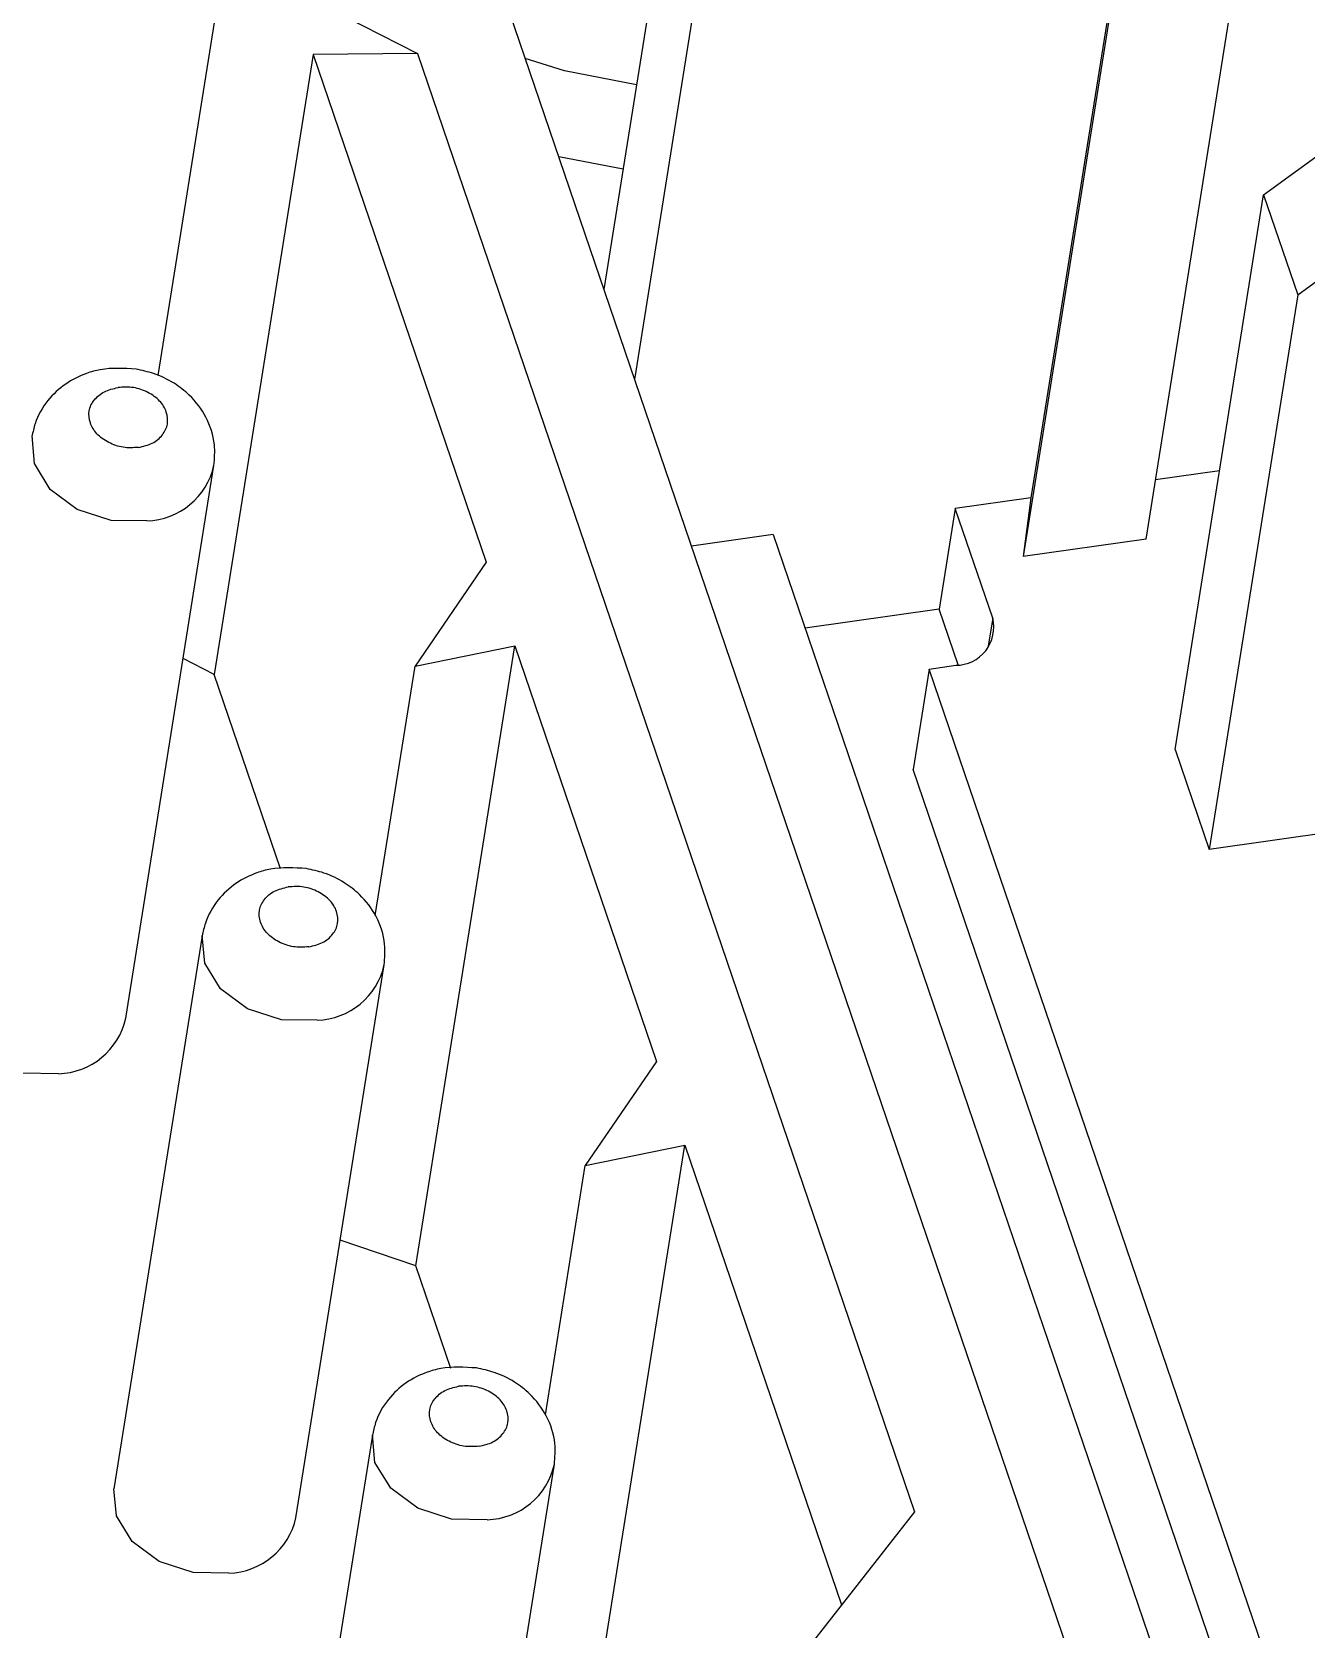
# Model space of a CAD drawing. Header units: millimetres. Extents: x 5 to 415, y 5 to 292.
# Drawn here: x 344.06 to 348.89, y 234.19 to 240.26 of the extents above; entities that cross this region are included whole.
import ezdxf

# ---------------------------------------------------------------- set-up
doc = ezdxf.new("R2010")
doc.units = ezdxf.units.MM

msp = doc.modelspace()

# ---------------------------------------------------------------- linework, layer by layer
at = {"color": 7, "linetype": 'Continuous', "lineweight": 25}
for p, q in [((346.465, 240.7671), (346.2282, 239.283)), ((348.205, 240.7195), (347.8496, 238.4917)), ((348.1283, 233.7072), (345.7746, 240.6141)), ((344.7882, 240.5529), (344.5334, 238.956)), ((344.7882, 240.5529), (345.5197, 240.1798)), ((348.2876, 238.335), (348.643, 240.5627)), ((348.1757, 240.4961), (347.8204, 238.2683)), ((346.5661, 240.3301), (346.3446, 238.9415)), ((345.5197, 240.1798), (345.1235, 240.1754)), ((345.5197, 240.1798), (347.4078, 234.6391)), ((345.1235, 240.1754), (344.7478, 237.8204)), ((345.1235, 240.1754), (345.7807, 238.2468)), ((346.0561, 239.788), (346.3014, 239.7419)), ((348.7337, 239.6425), (348.9462, 239.7972)), ((348.3975, 237.5352), (348.7337, 239.6425)), ((348.7337, 239.6425), (348.863, 239.263)), ((348.863, 239.263), (349.0755, 239.4177)), ((348.863, 239.263), (348.5269, 237.1557)), ((344.4117, 236.5139), (344.7468, 238.6144)), ((348.5665, 238.594), (348.3234, 238.5593)), ((347.8496, 238.4917), (347.5626, 238.4507)), ((347.8496, 238.4917), (347.8204, 238.2683)), ((347.5626, 238.4507), (347.5017, 238.0688)), ((347.7045, 238.0343), (347.5626, 238.4507)), ((346.8709, 238.352), (346.5606, 238.3078)), ((346.8709, 238.352), (348.802, 232.6851)), ((348.2876, 238.335), (347.8204, 238.2683)), ((345.7807, 238.2468), (345.5106, 237.8518)), ((347.5017, 238.0688), (346.9922, 237.9961)), ((347.574, 237.8567), (347.5017, 238.0688)), ((344.7478, 237.8204), (344.6298, 237.8806)), ((345.5106, 237.8518), (345.889, 237.9291)), ((345.5133, 235.574), (345.889, 237.9291)), ((345.889, 237.9291), (346.4273, 236.3493)), ((344.9996, 237.0812), (344.7478, 237.8204)), ((345.3595, 236.9046), (345.5106, 237.8518)), ((347.4636, 237.8408), (347.4027, 237.4589)), ((347.4636, 237.8408), (347.5641, 237.8551)), ((348.9666, 233.4299), (347.4636, 237.8408)), ((348.3975, 237.5352), (348.5269, 237.1557)), ((348.8745, 233.1396), (347.4027, 237.4589)), ((349.0072, 237.2242), (348.5269, 237.1557)), ((344.7022, 236.8271), (344.3671, 234.7267)), ((345.0583, 234.6164), (345.3934, 236.7169)), ((346.4273, 236.3493), (346.1572, 235.9543)), ((346.1572, 235.9543), (346.5356, 236.0316)), ((346.21, 233.9907), (346.5356, 236.0316)), ((346.5356, 236.0316), (347.1306, 234.2853)), ((346.0061, 235.0071), (346.1572, 235.9543)), ((345.5133, 235.574), (345.2265, 235.6706)), ((345.6462, 235.1837), (345.5133, 235.574)), ((345.3488, 234.9296), (345.1696, 233.8066)), ((345.9008, 233.9465), (346.04, 234.8194)), ((347.4078, 234.6391), (346.9866, 234.1015))]:
    msp.add_line(p, q, dxfattribs=at)
at = {"color": 8, "linetype": 'Continuous', "lineweight": 25}
msp.add_line((347.7045, 238.0343), (347.6865, 237.9211), dxfattribs=at)
at = {"color": 8, "linetype": 'Continuous', "lineweight": 25, "flags": 128}
for points in [[(346.3522, 240.0602), (346.0786, 240.1138), (345.9291, 240.1609)], [(344.4917, 238.4038), (344.3562, 238.4057), (344.2275, 238.4477), (344.1252, 238.5235), (344.065, 238.6215), (344.0559, 238.7266)], [(345.1383, 236.5064), (345.0028, 236.5082), (344.8741, 236.5502), (344.7718, 236.626), (344.7116, 236.724), (344.7025, 236.8291)], [(345.7849, 234.6089), (345.6494, 234.6107), (345.5207, 234.6527), (345.4184, 234.7285), (345.3582, 234.8265), (345.3491, 234.9316)]]:
    msp.add_lwpolyline(points, dxfattribs=at)
at = {"color": 7, "linetype": 'Continuous', "lineweight": 25, "flags": 128}
for points in [[(344.1566, 236.3034), (344.0211, 236.3053), (343.8924, 236.3473), (343.7901, 236.4231), (343.7299, 236.5211), (343.7205, 236.6242)], [(344.8032, 234.4059), (344.6677, 234.4078), (344.539, 234.4498), (344.4367, 234.5256), (344.3765, 234.6236), (344.3671, 234.7267)]]:
    msp.add_lwpolyline(points, dxfattribs=at)
at = {"color": 8, "linetype": 'Continuous', "lineweight": 25}
for centre in [(344.4841, 238.6729), (345.1307, 236.7754), (345.7773, 234.8779)]:
    msp.add_arc(centre, 0.2691, 271.62946, 347.65509, dxfattribs=at)
at = {"color": 7, "linetype": 'Continuous', "lineweight": 25}
for centre, radius, start, end in [((347.5642, 237.9997), 0.1445, 269.97434, 13.87539), ((344.1489, 236.5726), 0.2693, 271.649, 347.40923), ((344.7955, 234.6751), 0.2693, 271.649, 347.40923)]:
    msp.add_arc(centre, radius, start, end, dxfattribs=at)
for points, knots in [([(344.4508, 238.9802), (344.405, 238.9831), (344.3408, 238.9872), (344.2511, 238.9619), (344.1802, 238.9264), (344.1106, 238.862), (344.0695, 238.79), (344.0591, 238.7409), (344.0556, 238.7246)], [0, 0, 0, 0, 0.255866, 0.358826, 0.529267, 0.708087, 0.903066, 1, 1, 1, 1]), ([(344.7468, 238.6144), (344.7489, 238.6407), (344.7537, 238.7037), (344.722, 238.7991), (344.6635, 238.8767), (344.5935, 238.9307), (344.5241, 238.9647), (344.4734, 238.9755), (344.4508, 238.9802)], [0, 0, 0, 0, 0.153185, 0.365987, 0.567248, 0.707821, 0.870075, 1, 1, 1, 1]), ([(344.4603, 238.6829), (344.4407, 238.6817), (344.4116, 238.6798), (344.3732, 238.6898), (344.3378, 238.705), (344.307, 238.727), (344.2865, 238.7542), (344.2733, 238.7835), (344.2698, 238.8146), (344.2789, 238.8435), (344.2957, 238.8696), (344.3276, 238.8979), (344.3644, 238.9064), (344.3827, 238.9106)], [0, 0, 0, 0, 0.125622, 0.186841, 0.250302, 0.376538, 0.43757, 0.500436, 0.626686, 0.687723, 0.750613, 0.876113, 1, 1, 1, 1]), ([(344.4603, 238.6829), (344.4786, 238.6872), (344.5154, 238.6957), (344.5474, 238.724), (344.5641, 238.75), (344.5733, 238.779), (344.5698, 238.8101), (344.5566, 238.8394), (344.536, 238.8666), (344.5052, 238.8886), (344.4698, 238.9038), (344.4315, 238.9138), (344.4023, 238.9119), (344.3827, 238.9106)], [0, 0, 0, 0, 0.1238866, 0.2493872, 0.3122774, 0.3733137, 0.4995643, 0.5624297, 0.6234624, 0.7496976, 0.8131592, 0.8743784, 1, 1, 1, 1]), ([(345.0974, 237.0828), (345.0516, 237.0857), (344.9874, 237.0897), (344.8977, 237.0644), (344.8268, 237.029), (344.7572, 236.9645), (344.7161, 236.8925), (344.7057, 236.8434), (344.7022, 236.8271)], [0, 0, 0, 0, 0.255866, 0.358826, 0.529267, 0.708087, 0.903066, 1, 1, 1, 1]), ([(345.3934, 236.7169), (345.3955, 236.7432), (345.4003, 236.8062), (345.3686, 236.9016), (345.3101, 236.9792), (345.2401, 237.0332), (345.1707, 237.0672), (345.12, 237.078), (345.0974, 237.0828)], [0, 0, 0, 0, 0.153185, 0.365987, 0.567248, 0.707821, 0.870075, 1, 1, 1, 1]), ([(345.1069, 236.7855), (345.0873, 236.7842), (345.0582, 236.7823), (345.0198, 236.7923), (344.9844, 236.8075), (344.9536, 236.8295), (344.9331, 236.8567), (344.9199, 236.886), (344.9164, 236.9171), (344.9255, 236.9461), (344.9423, 236.9721), (344.9742, 237.0004), (345.011, 237.0089), (345.0293, 237.0132)], [0, 0, 0, 0, 0.125622, 0.186841, 0.250302, 0.376538, 0.43757, 0.500436, 0.626686, 0.687723, 0.750613, 0.876113, 1, 1, 1, 1]), ([(345.1069, 236.7855), (345.1252, 236.7897), (345.162, 236.7982), (345.194, 236.8265), (345.2107, 236.8526), (345.2199, 236.8815), (345.2164, 236.9126), (345.2032, 236.9419), (345.1826, 236.9691), (345.1518, 236.9911), (345.1164, 237.0063), (345.0781, 237.0163), (345.0489, 237.0144), (345.0293, 237.0132)], [0, 0, 0, 0, 0.1238866, 0.2493872, 0.3122774, 0.3733137, 0.4995643, 0.5624297, 0.6234624, 0.7496976, 0.8131592, 0.8743784, 1, 1, 1, 1]), ([(345.744, 235.1853), (345.6982, 235.1882), (345.634, 235.1922), (345.5443, 235.1669), (345.4734, 235.1315), (345.4038, 235.067), (345.3627, 234.995), (345.3523, 234.9459), (345.3488, 234.9296)], [0, 0, 0, 0, 0.255866, 0.358826, 0.529267, 0.708087, 0.903066, 1, 1, 1, 1]), ([(346.04, 234.8194), (346.0421, 234.8457), (346.0469, 234.9087), (346.0152, 235.0041), (345.9567, 235.0817), (345.8867, 235.1358), (345.8173, 235.1697), (345.7666, 235.1805), (345.744, 235.1853)], [0, 0, 0, 0, 0.153185, 0.365987, 0.567248, 0.707821, 0.870075, 1, 1, 1, 1]), ([(345.7535, 234.888), (345.7339, 234.8867), (345.7048, 234.8848), (345.6664, 234.8948), (345.631, 234.91), (345.6002, 234.932), (345.5797, 234.9592), (345.5665, 234.9885), (345.563, 235.0196), (345.5721, 235.0486), (345.5889, 235.0746), (345.6208, 235.1029), (345.6576, 235.1114), (345.6759, 235.1157)], [0, 0, 0, 0, 0.1256216, 0.1868408, 0.2503024, 0.3765376, 0.4375703, 0.5004357, 0.6266863, 0.6877226, 0.7506128, 0.8761134, 1, 1, 1, 1]), ([(345.7535, 234.888), (345.7718, 234.8922), (345.8086, 234.9007), (345.8406, 234.929), (345.8573, 234.9551), (345.8665, 234.984), (345.863, 235.0151), (345.8498, 235.0444), (345.8292, 235.0716), (345.7984, 235.0936), (345.763, 235.1089), (345.7247, 235.1189), (345.6955, 235.1169), (345.6759, 235.1157)], [0, 0, 0, 0, 0.123887, 0.249387, 0.312277, 0.373314, 0.499564, 0.56243, 0.623462, 0.749698, 0.813159, 0.874378, 1, 1, 1, 1])]:
    msp.add_open_spline(points, degree=3, knots=knots, dxfattribs=at)

doc.saveas('drawing.dxf')
